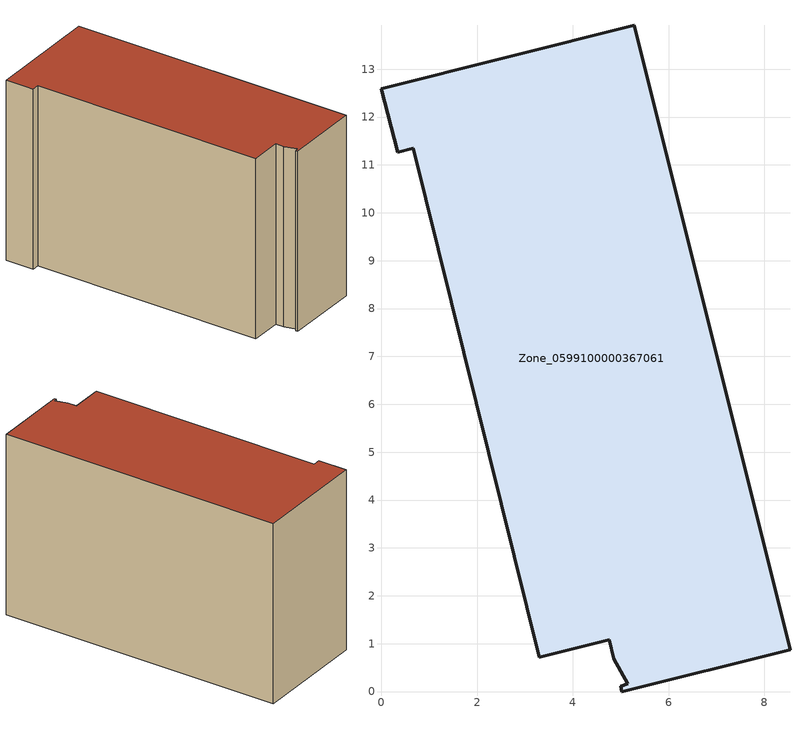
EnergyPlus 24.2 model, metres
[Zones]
Zone_0599100000367061
 floor ground (C_G): 5.28,13.91 8.53,0.88 5.02,0 5,0.11 5.15,0.16 4.85,0.69 4.75,1.08 3.29,0.72 0.67,11.34 0.34,11.26 0,12.59 z0
 wall outside (C_F): 8.53,0.88 5.28,13.91 0,12.59 0.34,11.26 0.67,11.34 3.29,0.72 4.75,1.08 4.85,0.69 5.15,0.16 5,0.11 5.02,0 8.53,0.88 z0:8.68
 roof outside (C_R): 5.15,0.16 5,0.11 5.02,0 8.53,0.88 5.28,13.91 0,12.59 0.34,11.26 0.67,11.34 3.29,0.72 4.75,1.08 4.85,0.69 z8.68
[BUILDING]
Pand.0599100000367061: North Axis=0; Terrain=City; Loads Convergence Tolerance Value=0.04; Temperature Convergence Tolerance Value=0.4; Solar Distribution=FullExterior; Maximum Number of Warmup Days=25; Minimum Number of Warmup Days=1
[Site:Location]
Rotterdam.The.Hague.AP_ZH_NLD Design_Conditions: Latitude=51.96; Longitude=4.45; Time Zone=1; Elevation=-4.5
[SITE:GROUNDTEMPERATURE:BUILDINGSURFACE]
18, 18, 18, 18, 18, 18, 18, 18, 18, 18, 18, 18
[MATERIAL] Thermal Absorptance=0.9; Solar Absorptance=0.7; Visible Absorptance=0.7
Name | Roughness | Thickness | Conductivity | Density | Specific Heat
G.TI.1992-2005 | MediumSmooth | 0.15 | 0.06 | 540 | 1210
F.TI.1992-2005 | Rough | 0.3 | 0.12 | 1920 | 840
R.TI.1992-2005 | MediumRough | 0.2 | 0.08 | 1500 | 1000
[CONSTRUCTION]
C_G: G.TI.1992-2005
C_F: F.TI.1992-2005
C_R: R.TI.1992-2005
[ZONE]
Zone_0599100000367061: Type=1; Multiplier=1; Ceiling Height=Autocalculate; Volume=Autocalculate; Floor Area=autocalculate; Part of Total Floor Area=Yes
[ZONEINFILTRATION:DESIGNFLOWRATE]
Infil_Zone_0599100000367061: Zone or ZoneList or Space or SpaceList=Zone_0599100000367061; Schedule=AlwaysOn; Design Flow Rate Calculation Method=Flow/Area; Flow Rate per Floor Area=0.0015; Constant Term Coefficient=1; Temperature Term Coefficient=0; Velocity Term Coefficient=0; Velocity Squared Term Coefficient=0
[HVACTEMPLATE:ZONE:IDEALLOADSAIRSYSTEM]
Zone_0599100000367061: Maximum Heating Supply Air Temperature=50; Minimum Cooling Supply Air Temperature=13; Maximum Heating Supply Air Humidity Ratio=0.0156; Minimum Cooling Supply Air Humidity Ratio=0.0077; Heating Limit=NoLimit; Cooling Limit=NoLimit; Dehumidification Control Type=ConstantSensibleHeatRatio; Cooling Sensible Heat Ratio=0.7; Dehumidification Setpoint=60; Humidification Control Type=None; Humidification Setpoint=30; Outdoor Air Method=None; Outdoor Air Flow Rate per Person=0.00944; Outdoor Air Flow Rate per Zone Floor Area=0; Outdoor Air Flow Rate per Zone=0; Demand Controlled Ventilation Type=None; Outdoor Air Economizer Type=NoEconomizer; Heat Recovery Type=None; Sensible Heat Recovery Effectiveness=0.7; Latent Heat Recovery Effectiveness=0.65
[ZONECONTROL:THERMOSTAT]
ThermostatControl_Zone_0599100000367061: Zone or ZoneList=Zone_0599100000367061; Control Type Schedule=DualSetpointControlType; Control 1=Thermostat_Zone_0599100000367061; Temperature Difference Between Cutout And Setpoint=0
[THERMOSTATSETPOINT:DUALSETPOINT]
Thermostat_Zone_0599100000367061: Heating Setpoint Temperature Schedule=HeatingSetpoint_Zone_0599100000367061; Cooling Setpoint Temperature Schedule=CoolingSetpoint_Zone_0599100000367061
[SCHEDULE:COMPACT]
HeatingSetpoint_Zone_0599100000367061: Through: 12/31, For: AllDays, Until: 24:00, 21
CoolingSetpoint_Zone_0599100000367061: Through: 12/31, For: AllDays, Until: 24:00, 24
DualSetpointControlType: Through: 12/31, For: AllDays, Until: 24:00, 4
AlwaysOn: Through: 12/31, For: AllDays, Until: 24:00, 1
